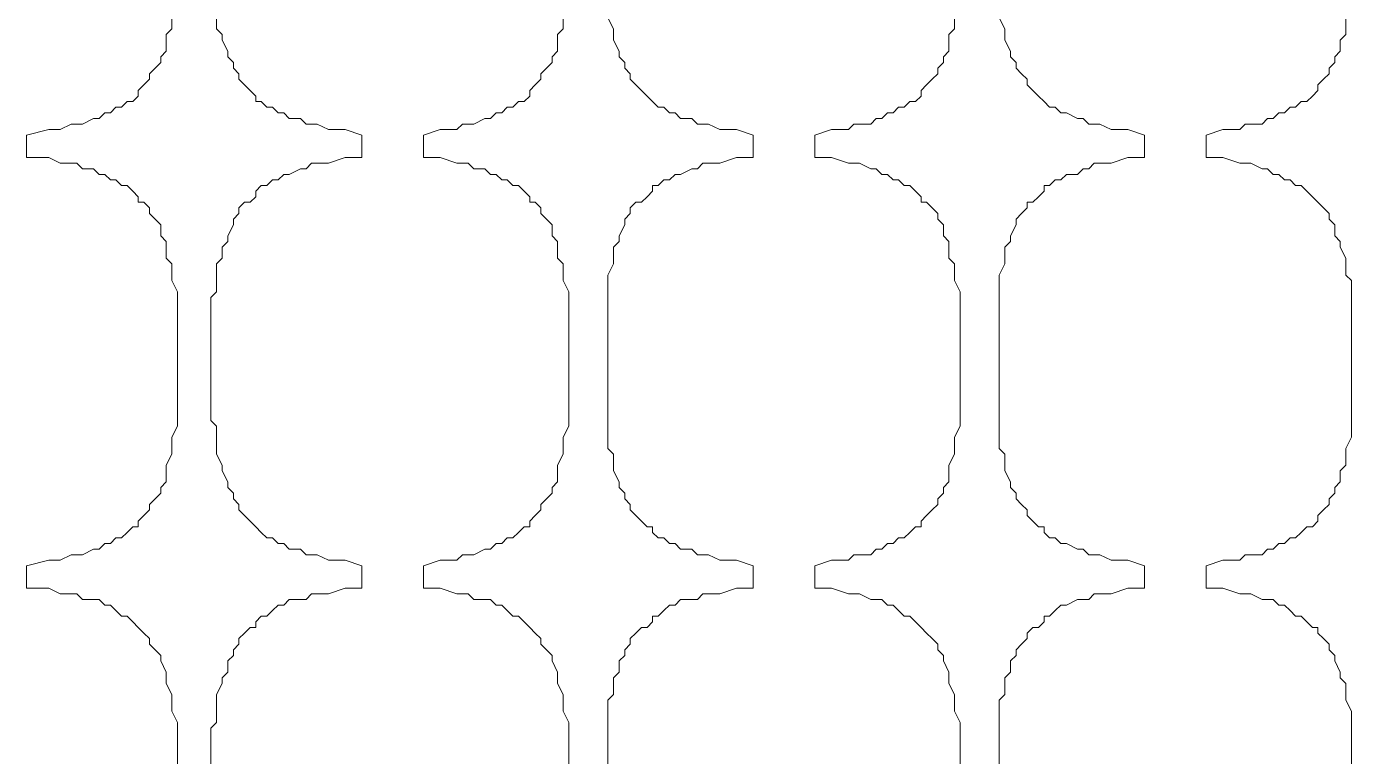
# Model space of a CAD drawing. Extents: x -66030 to 95157, y -13132 to 45879.
# Drawn here: x 20789 to 21715, y 25442 to 25952 of the extents above; entities that cross this region are included whole.
import ezdxf

# ---------------------------------------------------------------- set-up
doc = ezdxf.new("R2010")
doc.units = 0
doc.header["$LTSCALE"] = 100
doc.header["$MEASUREMENT"] = 0
doc.layers.get('0').update_dxf_attribs({"linetype": 'CONTINUOUS'})

msp = doc.modelspace()

# ---------------------------------------------------------------- linework, layer by layer
at = {"lineweight": 0}
for points in [[(20894.38, 25376.03), (20894.38, 25461.96), (20894.38, 25465.87), (20890.47, 25473.68), (20890.47, 25481.49), (20890.47, 25485.4), (20886.57, 25493.21), (20886.57, 25497.12), (20886.57, 25501.02), (20882.66, 25508.84), (20882.66, 25512.74), (20878.76, 25516.65), (20874.85, 25520.55), (20874.85, 25524.46), (20870.95, 25528.37), (20867.04, 25532.27), (20867.04, 25532.27), (20863.13, 25536.18), (20859.23, 25540.08), (20855.32, 25540.08), (20851.42, 25543.99), (20847.51, 25547.9), (20843.6, 25547.9), (20839.7, 25551.8), (20835.79, 25551.8), (20827.98, 25551.8), (20824.07, 25555.71), (20820.17, 25555.71), (20812.36, 25555.71), (20804.54, 25559.61), (20788.92, 25559.61), (20788.92, 25575.24), (20804.54, 25579.14), (20812.36, 25579.14), (20820.17, 25583.05), (20824.07, 25583.05), (20827.98, 25583.05), (20835.79, 25586.96), (20839.7, 25586.96), (20843.6, 25590.86), (20847.51, 25590.86), (20851.42, 25594.77), (20855.32, 25594.77), (20859.23, 25598.67), (20863.13, 25602.58), (20867.04, 25602.58), (20867.04, 25606.49), (20870.95, 25610.39), (20874.85, 25614.3), (20874.85, 25618.2), (20878.76, 25622.11), (20882.66, 25626.02), (20882.66, 25629.92), (20886.57, 25633.83), (20886.57, 25641.64), (20886.57, 25645.55), (20890.47, 25653.36), (20890.47, 25657.26), (20890.47, 25665.08), (20894.38, 25672.89), (20894.38, 25676.79), (20894.38, 25762.72), (20894.38, 25766.63), (20890.47, 25774.44), (20890.47, 25778.35), (20890.47, 25786.16), (20886.57, 25790.07), (20886.57, 25797.88), (20886.57, 25801.78), (20882.66, 25805.69), (20882.66, 25813.5), (20878.76, 25817.41), (20874.85, 25821.31), (20874.85, 25825.22), (20870.95, 25829.13), (20867.04, 25829.13), (20867.04, 25833.03), (20863.13, 25836.94), (20859.23, 25840.84), (20855.32, 25840.84), (20851.42, 25844.75), (20847.51, 25844.75), (20843.6, 25848.66), (20839.7, 25848.66), (20835.79, 25852.56), (20827.98, 25852.56), (20824.07, 25856.47), (20820.17, 25856.47), (20812.36, 25856.47), (20804.54, 25860.37), (20788.92, 25860.37), (20788.92, 25876), (20804.54, 25879.9), (20812.36, 25879.9), (20820.17, 25883.81), (20824.07, 25883.81), (20827.98, 25883.81), (20835.79, 25887.72), (20839.7, 25887.72), (20843.6, 25891.62), (20847.51, 25891.62), (20851.42, 25895.53), (20855.32, 25895.53), (20859.23, 25899.43), (20863.13, 25899.43), (20867.04, 25903.34), (20867.04, 25907.24), (20870.95, 25911.15), (20874.85, 25915.06), (20874.85, 25918.96), (20878.76, 25922.87), (20882.66, 25926.77), (20882.66, 25930.68), (20886.57, 25934.59), (20886.57, 25942.4), (20886.57, 25946.3), (20890.47, 25950.21), (20890.47, 25958.02)], [(20894.38, 25376.03), (20894.38, 25461.96), (20894.38, 25465.87), (20890.47, 25473.68), (20890.47, 25481.49), (20890.47, 25485.4), (20886.57, 25493.21), (20886.57, 25497.12), (20886.57, 25501.02), (20882.66, 25508.84), (20882.66, 25512.74), (20878.76, 25516.65), (20874.85, 25520.55), (20874.85, 25524.46), (20870.95, 25528.37), (20867.04, 25532.27), (20867.04, 25532.27), (20863.13, 25536.18), (20859.23, 25540.08), (20855.32, 25540.08), (20851.42, 25543.99), (20847.51, 25547.9), (20843.6, 25547.9), (20839.7, 25551.8), (20835.79, 25551.8), (20827.98, 25551.8), (20824.07, 25555.71), (20820.17, 25555.71), (20812.36, 25555.71), (20804.54, 25559.61), (20788.92, 25559.61), (20788.92, 25575.24), (20804.54, 25579.14), (20812.36, 25579.14), (20820.17, 25583.05), (20824.07, 25583.05), (20827.98, 25583.05), (20835.79, 25586.96), (20839.7, 25586.96), (20843.6, 25590.86), (20847.51, 25590.86), (20851.42, 25594.77), (20855.32, 25594.77), (20859.23, 25598.67), (20863.13, 25602.58), (20867.04, 25602.58), (20867.04, 25606.49), (20870.95, 25610.39), (20874.85, 25614.3), (20874.85, 25618.2), (20878.76, 25622.11), (20882.66, 25626.02), (20882.66, 25629.92), (20886.57, 25633.83), (20886.57, 25641.64), (20886.57, 25645.55), (20890.47, 25653.36), (20890.47, 25657.26), (20890.47, 25665.08), (20894.38, 25672.89), (20894.38, 25676.79), (20894.38, 25762.72), (20894.38, 25766.63), (20890.47, 25774.44), (20890.47, 25778.35), (20890.47, 25786.16), (20886.57, 25790.07), (20886.57, 25797.88), (20886.57, 25801.78), (20882.66, 25805.69), (20882.66, 25813.5), (20878.76, 25817.41), (20874.85, 25821.31), (20874.85, 25825.22), (20870.95, 25829.13), (20867.04, 25829.13), (20867.04, 25833.03), (20863.13, 25836.94), (20859.23, 25840.84), (20855.32, 25840.84), (20851.42, 25844.75), (20847.51, 25844.75), (20843.6, 25848.66), (20839.7, 25848.66), (20835.79, 25852.56), (20827.98, 25852.56), (20824.07, 25856.47), (20820.17, 25856.47), (20812.36, 25856.47), (20804.54, 25860.37), (20788.92, 25860.37), (20788.92, 25876), (20804.54, 25879.9), (20812.36, 25879.9), (20820.17, 25883.81), (20824.07, 25883.81), (20827.98, 25883.81), (20835.79, 25887.72), (20839.7, 25887.72), (20843.6, 25891.62), (20847.51, 25891.62), (20851.42, 25895.53), (20855.32, 25895.53), (20859.23, 25899.43), (20863.13, 25899.43), (20867.04, 25903.34), (20867.04, 25907.24), (20870.95, 25911.15), (20874.85, 25915.06), (20874.85, 25918.96), (20878.76, 25922.87), (20882.66, 25926.77), (20882.66, 25930.68), (20886.57, 25934.59), (20886.57, 25942.4), (20886.57, 25946.3), (20890.47, 25950.21), (20890.47, 25958.02)], [(20921.72, 25958.02), (20921.72, 25950.21), (20925.63, 25946.3), (20925.63, 25942.4), (20929.53, 25934.59), (20929.53, 25930.68), (20933.44, 25926.77), (20933.44, 25922.87), (20937.35, 25918.96), (20937.35, 25915.06), (20941.25, 25911.15), (20945.16, 25907.24), (20949.06, 25903.34), (20949.06, 25899.43), (20952.97, 25899.43), (20956.88, 25895.53), (20960.78, 25895.53), (20964.69, 25891.62), (20968.59, 25891.62), (20972.5, 25887.72), (20980.31, 25887.72), (20984.22, 25883.81), (20988.12, 25883.81), (20992.03, 25883.81), (20999.84, 25879.9), (21011.56, 25879.9), (21023.28, 25876), (21023.28, 25860.37), (21011.56, 25860.37), (20999.84, 25856.47), (20992.03, 25856.47), (20988.12, 25856.47), (20984.22, 25852.56), (20980.31, 25852.56), (20972.5, 25848.66), (20968.59, 25848.66), (20964.69, 25844.75), (20960.78, 25844.75), (20956.88, 25840.84), (20952.97, 25840.84), (20949.06, 25836.94), (20949.06, 25833.03), (20945.16, 25829.13), (20941.25, 25829.13), (20937.35, 25825.22), (20937.35, 25821.31), (20933.44, 25817.41), (20933.44, 25813.5), (20929.53, 25805.69), (20929.53, 25801.78), (20925.63, 25797.88), (20925.63, 25790.07), (20921.72, 25786.16), (20921.72, 25778.35), (20921.72, 25774.44), (20921.72, 25766.63), (20917.82, 25762.72), (20917.82, 25676.79), (20921.72, 25672.89), (20921.72, 25665.08), (20921.72, 25657.26), (20921.72, 25653.36), (20925.63, 25645.55), (20925.63, 25641.64), (20929.53, 25633.83), (20929.53, 25629.92), (20933.44, 25626.02), (20933.44, 25622.11), (20937.35, 25618.2), (20937.35, 25614.3), (20941.25, 25610.39), (20945.16, 25606.49), (20949.06, 25602.58), (20949.06, 25602.58), (20952.97, 25598.67), (20956.88, 25594.77), (20960.78, 25594.77), (20964.69, 25590.86), (20968.59, 25590.86), (20972.5, 25586.96), (20980.31, 25586.96), (20984.22, 25583.05), (20988.12, 25583.05), (20992.03, 25583.05), (20999.84, 25579.14), (21011.56, 25579.14), (21023.28, 25575.24), (21023.28, 25559.61), (21011.56, 25559.61), (20999.84, 25555.71), (20992.03, 25555.71), (20988.12, 25555.71), (20984.22, 25551.8), (20980.31, 25551.8), (20972.5, 25551.8), (20968.59, 25547.9), (20964.69, 25547.9), (20960.78, 25543.99), (20956.88, 25540.08), (20952.97, 25540.08), (20949.06, 25536.18), (20949.06, 25532.27), (20945.16, 25532.27), (20941.25, 25528.37), (20937.35, 25524.46), (20937.35, 25520.55), (20933.44, 25516.65), (20933.44, 25512.74), (20929.53, 25508.84), (20929.53, 25501.02), (20925.63, 25497.12), (20925.63, 25493.21), (20921.72, 25485.4), (20921.72, 25481.49), (20921.72, 25473.68), (20921.72, 25465.87), (20917.82, 25461.96), (20917.82, 25376.03)], [(20921.72, 25958.02), (20921.72, 25950.21), (20925.63, 25946.3), (20925.63, 25942.4), (20929.53, 25934.59), (20929.53, 25930.68), (20933.44, 25926.77), (20933.44, 25922.87), (20937.35, 25918.96), (20937.35, 25915.06), (20941.25, 25911.15), (20945.16, 25907.24), (20949.06, 25903.34), (20949.06, 25899.43), (20952.97, 25899.43), (20956.88, 25895.53), (20960.78, 25895.53), (20964.69, 25891.62), (20968.59, 25891.62), (20972.5, 25887.72), (20980.31, 25887.72), (20984.22, 25883.81), (20988.12, 25883.81), (20992.03, 25883.81), (20999.84, 25879.9), (21011.56, 25879.9), (21023.28, 25876), (21023.28, 25860.37), (21011.56, 25860.37), (20999.84, 25856.47), (20992.03, 25856.47), (20988.12, 25856.47), (20984.22, 25852.56), (20980.31, 25852.56), (20972.5, 25848.66), (20968.59, 25848.66), (20964.69, 25844.75), (20960.78, 25844.75), (20956.88, 25840.84), (20952.97, 25840.84), (20949.06, 25836.94), (20949.06, 25833.03), (20945.16, 25829.13), (20941.25, 25829.13), (20937.35, 25825.22), (20937.35, 25821.31), (20933.44, 25817.41), (20933.44, 25813.5), (20929.53, 25805.69), (20929.53, 25801.78), (20925.63, 25797.88), (20925.63, 25790.07), (20921.72, 25786.16), (20921.72, 25778.35), (20921.72, 25774.44), (20921.72, 25766.63), (20917.82, 25762.72), (20917.82, 25676.79), (20921.72, 25672.89), (20921.72, 25665.08), (20921.72, 25657.26), (20921.72, 25653.36), (20925.63, 25645.55), (20925.63, 25641.64), (20929.53, 25633.83), (20929.53, 25629.92), (20933.44, 25626.02), (20933.44, 25622.11), (20937.35, 25618.2), (20937.35, 25614.3), (20941.25, 25610.39), (20945.16, 25606.49), (20949.06, 25602.58), (20949.06, 25602.58), (20952.97, 25598.67), (20956.88, 25594.77), (20960.78, 25594.77), (20964.69, 25590.86), (20968.59, 25590.86), (20972.5, 25586.96), (20980.31, 25586.96), (20984.22, 25583.05), (20988.12, 25583.05), (20992.03, 25583.05), (20999.84, 25579.14), (21011.56, 25579.14), (21023.28, 25575.24), (21023.28, 25559.61), (21011.56, 25559.61), (20999.84, 25555.71), (20992.03, 25555.71), (20988.12, 25555.71), (20984.22, 25551.8), (20980.31, 25551.8), (20972.5, 25551.8), (20968.59, 25547.9), (20964.69, 25547.9), (20960.78, 25543.99), (20956.88, 25540.08), (20952.97, 25540.08), (20949.06, 25536.18), (20949.06, 25532.27), (20945.16, 25532.27), (20941.25, 25528.37), (20937.35, 25524.46), (20937.35, 25520.55), (20933.44, 25516.65), (20933.44, 25512.74), (20929.53, 25508.84), (20929.53, 25501.02), (20925.63, 25497.12), (20925.63, 25493.21), (20921.72, 25485.4), (20921.72, 25481.49), (20921.72, 25473.68), (20921.72, 25465.87), (20917.82, 25461.96), (20917.82, 25376.03)], [(21167.8, 25376.03), (21167.8, 25461.96), (21167.8, 25465.87), (21163.89, 25473.68), (21163.89, 25481.49), (21163.89, 25485.4), (21159.99, 25493.21), (21159.99, 25497.12), (21159.99, 25501.02), (21156.08, 25508.84), (21156.08, 25512.74), (21152.17, 25516.65), (21148.27, 25520.55), (21148.27, 25524.46), (21144.36, 25528.37), (21140.46, 25532.27), (21140.46, 25532.27), (21136.55, 25536.18), (21132.64, 25540.08), (21128.74, 25540.08), (21124.83, 25543.99), (21120.93, 25547.9), (21117.02, 25547.9), (21113.12, 25551.8), (21109.21, 25551.8), (21101.4, 25551.8), (21097.49, 25555.71), (21093.59, 25555.71), (21089.68, 25555.71), (21077.96, 25559.61), (21066.24, 25559.61), (21066.24, 25575.24), (21077.96, 25579.14), (21089.68, 25579.14), (21093.59, 25583.05), (21097.49, 25583.05), (21101.4, 25583.05), (21109.21, 25586.96), (21113.12, 25586.96), (21117.02, 25590.86), (21120.93, 25590.86), (21124.83, 25594.77), (21128.74, 25594.77), (21132.64, 25598.67), (21136.55, 25602.58), (21140.46, 25602.58), (21140.46, 25606.49), (21144.36, 25610.39), (21148.27, 25614.3), (21148.27, 25618.2), (21152.17, 25622.11), (21156.08, 25626.02), (21156.08, 25629.92), (21159.99, 25633.83), (21159.99, 25641.64), (21159.99, 25645.55), (21163.89, 25653.36), (21163.89, 25657.26), (21163.89, 25665.08), (21167.8, 25672.89), (21167.8, 25676.79), (21167.8, 25762.72), (21167.8, 25766.63), (21163.89, 25774.44), (21163.89, 25778.35), (21163.89, 25786.16), (21159.99, 25790.07), (21159.99, 25797.88), (21159.99, 25801.78), (21156.08, 25805.69), (21156.08, 25813.5), (21152.17, 25817.41), (21148.27, 25821.31), (21148.27, 25825.22), (21144.36, 25829.13), (21140.46, 25829.13), (21140.46, 25833.03), (21136.55, 25836.94), (21132.64, 25840.84), (21128.74, 25840.84), (21124.83, 25844.75), (21120.93, 25844.75), (21117.02, 25848.66), (21113.12, 25848.66), (21109.21, 25852.56), (21101.4, 25852.56), (21097.49, 25856.47), (21093.59, 25856.47), (21089.68, 25856.47), (21077.96, 25860.37), (21066.24, 25860.37), (21066.24, 25876), (21077.96, 25879.9), (21089.68, 25879.9), (21093.59, 25883.81), (21097.49, 25883.81), (21101.4, 25883.81), (21109.21, 25887.72), (21113.12, 25887.72), (21117.02, 25891.62), (21120.93, 25891.62), (21124.83, 25895.53), (21128.74, 25895.53), (21132.64, 25899.43), (21136.55, 25899.43), (21140.46, 25903.34), (21140.46, 25907.24), (21144.36, 25911.15), (21148.27, 25915.06), (21148.27, 25918.96), (21152.17, 25922.87), (21156.08, 25926.77), (21156.08, 25930.68), (21159.99, 25934.59), (21159.99, 25942.4), (21159.99, 25946.3), (21163.89, 25950.21), (21163.89, 25958.02)], [(21167.8, 25376.03), (21167.8, 25461.96), (21167.8, 25465.87), (21163.89, 25473.68), (21163.89, 25481.49), (21163.89, 25485.4), (21159.99, 25493.21), (21159.99, 25497.12), (21159.99, 25501.02), (21156.08, 25508.84), (21156.08, 25512.74), (21152.17, 25516.65), (21148.27, 25520.55), (21148.27, 25524.46), (21144.36, 25528.37), (21140.46, 25532.27), (21140.46, 25532.27), (21136.55, 25536.18), (21132.64, 25540.08), (21128.74, 25540.08), (21124.83, 25543.99), (21120.93, 25547.9), (21117.02, 25547.9), (21113.12, 25551.8), (21109.21, 25551.8), (21101.4, 25551.8), (21097.49, 25555.71), (21093.59, 25555.71), (21089.68, 25555.71), (21077.96, 25559.61), (21066.24, 25559.61), (21066.24, 25575.24), (21077.96, 25579.14), (21089.68, 25579.14), (21093.59, 25583.05), (21097.49, 25583.05), (21101.4, 25583.05), (21109.21, 25586.96), (21113.12, 25586.96), (21117.02, 25590.86), (21120.93, 25590.86), (21124.83, 25594.77), (21128.74, 25594.77), (21132.64, 25598.67), (21136.55, 25602.58), (21140.46, 25602.58), (21140.46, 25606.49), (21144.36, 25610.39), (21148.27, 25614.3), (21148.27, 25618.2), (21152.17, 25622.11), (21156.08, 25626.02), (21156.08, 25629.92), (21159.99, 25633.83), (21159.99, 25641.64), (21159.99, 25645.55), (21163.89, 25653.36), (21163.89, 25657.26), (21163.89, 25665.08), (21167.8, 25672.89), (21167.8, 25676.79), (21167.8, 25762.72), (21167.8, 25766.63), (21163.89, 25774.44), (21163.89, 25778.35), (21163.89, 25786.16), (21159.99, 25790.07), (21159.99, 25797.88), (21159.99, 25801.78), (21156.08, 25805.69), (21156.08, 25813.5), (21152.17, 25817.41), (21148.27, 25821.31), (21148.27, 25825.22), (21144.36, 25829.13), (21140.46, 25829.13), (21140.46, 25833.03), (21136.55, 25836.94), (21132.64, 25840.84), (21128.74, 25840.84), (21124.83, 25844.75), (21120.93, 25844.75), (21117.02, 25848.66), (21113.12, 25848.66), (21109.21, 25852.56), (21101.4, 25852.56), (21097.49, 25856.47), (21093.59, 25856.47), (21089.68, 25856.47), (21077.96, 25860.37), (21066.24, 25860.37), (21066.24, 25876), (21077.96, 25879.9), (21089.68, 25879.9), (21093.59, 25883.81), (21097.49, 25883.81), (21101.4, 25883.81), (21109.21, 25887.72), (21113.12, 25887.72), (21117.02, 25891.62), (21120.93, 25891.62), (21124.83, 25895.53), (21128.74, 25895.53), (21132.64, 25899.43), (21136.55, 25899.43), (21140.46, 25903.34), (21140.46, 25907.24), (21144.36, 25911.15), (21148.27, 25915.06), (21148.27, 25918.96), (21152.17, 25922.87), (21156.08, 25926.77), (21156.08, 25930.68), (21159.99, 25934.59), (21159.99, 25942.4), (21159.99, 25946.3), (21163.89, 25950.21), (21163.89, 25958.02)], [(21195.14, 25958.02), (21199.05, 25950.21), (21199.05, 25946.3), (21199.05, 25942.4), (21202.95, 25934.59), (21202.95, 25930.68), (21206.86, 25926.77), (21206.86, 25922.87), (21210.76, 25918.96), (21210.76, 25915.06), (21214.67, 25911.15), (21218.58, 25907.24), (21222.48, 25903.34), (21226.39, 25899.43), (21226.39, 25899.43), (21230.29, 25895.53), (21234.2, 25895.53), (21238.11, 25891.62), (21242.01, 25891.62), (21245.92, 25887.72), (21253.73, 25887.72), (21257.64, 25883.81), (21261.54, 25883.81), (21265.45, 25883.81), (21273.26, 25879.9), (21284.98, 25879.9), (21296.7, 25876), (21296.7, 25860.37), (21284.98, 25860.37), (21273.26, 25856.47), (21265.45, 25856.47), (21261.54, 25856.47), (21257.64, 25852.56), (21253.73, 25852.56), (21245.92, 25848.66), (21242.01, 25848.66), (21238.11, 25844.75), (21234.2, 25844.75), (21230.29, 25840.84), (21226.39, 25840.84), (21226.39, 25836.94), (21222.48, 25833.03), (21218.58, 25829.13), (21214.67, 25829.13), (21210.76, 25825.22), (21210.76, 25821.31), (21206.86, 25817.41), (21206.86, 25813.5), (21202.95, 25805.69), (21202.95, 25801.78), (21199.05, 25797.88), (21199.05, 25790.07), (21199.05, 25786.16), (21195.14, 25778.35), (21195.14, 25774.44), (21195.14, 25766.63), (21195.14, 25762.72), (21195.14, 25676.79), (21195.14, 25672.89), (21195.14, 25665.08), (21195.14, 25657.26), (21199.05, 25653.36), (21199.05, 25645.55), (21199.05, 25641.64), (21202.95, 25633.83), (21202.95, 25629.92), (21206.86, 25626.02), (21206.86, 25622.11), (21210.76, 25618.2), (21210.76, 25614.3), (21214.67, 25610.39), (21218.58, 25606.49), (21222.48, 25602.58), (21226.39, 25602.58), (21226.39, 25598.67), (21230.29, 25594.77), (21234.2, 25594.77), (21238.11, 25590.86), (21242.01, 25590.86), (21245.92, 25586.96), (21253.73, 25586.96), (21257.64, 25583.05), (21261.54, 25583.05), (21265.45, 25583.05), (21273.26, 25579.14), (21284.98, 25579.14), (21296.7, 25575.24), (21296.7, 25559.61), (21284.98, 25559.61), (21273.26, 25555.71), (21265.45, 25555.71), (21261.54, 25555.71), (21257.64, 25551.8), (21253.73, 25551.8), (21245.92, 25551.8), (21242.01, 25547.9), (21238.11, 25547.9), (21234.2, 25543.99), (21230.29, 25540.08), (21226.39, 25540.08), (21226.39, 25536.18), (21222.48, 25532.27), (21218.58, 25532.27), (21214.67, 25528.37), (21210.76, 25524.46), (21210.76, 25520.55), (21206.86, 25516.65), (21206.86, 25512.74), (21202.95, 25508.84), (21202.95, 25501.02), (21199.05, 25497.12), (21199.05, 25493.21), (21199.05, 25485.4), (21195.14, 25481.49), (21195.14, 25473.68), (21195.14, 25465.87), (21195.14, 25461.96), (21195.14, 25376.03)], [(21195.14, 25958.02), (21199.05, 25950.21), (21199.05, 25946.3), (21199.05, 25942.4), (21202.95, 25934.59), (21202.95, 25930.68), (21206.86, 25926.77), (21206.86, 25922.87), (21210.76, 25918.96), (21210.76, 25915.06), (21214.67, 25911.15), (21218.58, 25907.24), (21222.48, 25903.34), (21226.39, 25899.43), (21226.39, 25899.43), (21230.29, 25895.53), (21234.2, 25895.53), (21238.11, 25891.62), (21242.01, 25891.62), (21245.92, 25887.72), (21253.73, 25887.72), (21257.64, 25883.81), (21261.54, 25883.81), (21265.45, 25883.81), (21273.26, 25879.9), (21284.98, 25879.9), (21296.7, 25876), (21296.7, 25860.37), (21284.98, 25860.37), (21273.26, 25856.47), (21265.45, 25856.47), (21261.54, 25856.47), (21257.64, 25852.56), (21253.73, 25852.56), (21245.92, 25848.66), (21242.01, 25848.66), (21238.11, 25844.75), (21234.2, 25844.75), (21230.29, 25840.84), (21226.39, 25840.84), (21226.39, 25836.94), (21222.48, 25833.03), (21218.58, 25829.13), (21214.67, 25829.13), (21210.76, 25825.22), (21210.76, 25821.31), (21206.86, 25817.41), (21206.86, 25813.5), (21202.95, 25805.69), (21202.95, 25801.78), (21199.05, 25797.88), (21199.05, 25790.07), (21199.05, 25786.16), (21195.14, 25778.35), (21195.14, 25774.44), (21195.14, 25766.63), (21195.14, 25762.72), (21195.14, 25676.79), (21195.14, 25672.89), (21195.14, 25665.08), (21195.14, 25657.26), (21199.05, 25653.36), (21199.05, 25645.55), (21199.05, 25641.64), (21202.95, 25633.83), (21202.95, 25629.92), (21206.86, 25626.02), (21206.86, 25622.11), (21210.76, 25618.2), (21210.76, 25614.3), (21214.67, 25610.39), (21218.58, 25606.49), (21222.48, 25602.58), (21226.39, 25602.58), (21226.39, 25598.67), (21230.29, 25594.77), (21234.2, 25594.77), (21238.11, 25590.86), (21242.01, 25590.86), (21245.92, 25586.96), (21253.73, 25586.96), (21257.64, 25583.05), (21261.54, 25583.05), (21265.45, 25583.05), (21273.26, 25579.14), (21284.98, 25579.14), (21296.7, 25575.24), (21296.7, 25559.61), (21284.98, 25559.61), (21273.26, 25555.71), (21265.45, 25555.71), (21261.54, 25555.71), (21257.64, 25551.8), (21253.73, 25551.8), (21245.92, 25551.8), (21242.01, 25547.9), (21238.11, 25547.9), (21234.2, 25543.99), (21230.29, 25540.08), (21226.39, 25540.08), (21226.39, 25536.18), (21222.48, 25532.27), (21218.58, 25532.27), (21214.67, 25528.37), (21210.76, 25524.46), (21210.76, 25520.55), (21206.86, 25516.65), (21206.86, 25512.74), (21202.95, 25508.84), (21202.95, 25501.02), (21199.05, 25497.12), (21199.05, 25493.21), (21199.05, 25485.4), (21195.14, 25481.49), (21195.14, 25473.68), (21195.14, 25465.87), (21195.14, 25461.96), (21195.14, 25376.03)], [(21441.22, 25376.03), (21441.22, 25461.96), (21441.22, 25465.87), (21437.31, 25473.68), (21437.31, 25481.49), (21437.31, 25485.4), (21433.4, 25493.21), (21433.4, 25497.12), (21433.4, 25501.02), (21429.5, 25508.84), (21429.5, 25512.74), (21425.59, 25516.65), (21425.59, 25520.55), (21421.69, 25524.46), (21417.78, 25528.37), (21413.87, 25532.27), (21413.87, 25532.27), (21409.97, 25536.18), (21406.06, 25540.08), (21402.16, 25540.08), (21398.25, 25543.99), (21394.34, 25547.9), (21390.44, 25547.9), (21386.53, 25551.8), (21382.63, 25551.8), (21378.72, 25551.8), (21370.91, 25555.71), (21367, 25555.71), (21363.1, 25555.71), (21351.38, 25559.61), (21339.66, 25559.61), (21339.66, 25575.24), (21351.38, 25579.14), (21363.1, 25579.14), (21367, 25583.05), (21370.91, 25583.05), (21378.72, 25583.05), (21382.63, 25586.96), (21386.53, 25586.96), (21390.44, 25590.86), (21394.34, 25590.86), (21398.25, 25594.77), (21402.16, 25594.77), (21406.06, 25598.67), (21409.97, 25602.58), (21413.87, 25602.58), (21413.87, 25606.49), (21417.78, 25610.39), (21421.69, 25614.3), (21425.59, 25618.2), (21425.59, 25622.11), (21429.5, 25626.02), (21429.5, 25629.92), (21433.4, 25633.83), (21433.4, 25641.64), (21433.4, 25645.55), (21437.31, 25653.36), (21437.31, 25657.26), (21437.31, 25665.08), (21441.22, 25672.89), (21441.22, 25676.79), (21441.22, 25762.72), (21441.22, 25766.63), (21437.31, 25774.44), (21437.31, 25778.35), (21437.31, 25786.16), (21433.4, 25790.07), (21433.4, 25797.88), (21433.4, 25801.78), (21429.5, 25805.69), (21429.5, 25813.5), (21425.59, 25817.41), (21425.59, 25821.31), (21421.69, 25825.22), (21417.78, 25829.13), (21413.87, 25829.13), (21413.87, 25833.03), (21409.97, 25836.94), (21406.06, 25840.84), (21402.16, 25840.84), (21398.25, 25844.75), (21394.34, 25844.75), (21390.44, 25848.66), (21386.53, 25848.66), (21382.63, 25852.56), (21378.72, 25852.56), (21370.91, 25856.47), (21367, 25856.47), (21363.1, 25856.47), (21351.38, 25860.37), (21339.66, 25860.37), (21339.66, 25876), (21351.38, 25879.9), (21363.1, 25879.9), (21367, 25883.81), (21370.91, 25883.81), (21378.72, 25883.81), (21382.63, 25887.72), (21386.53, 25887.72), (21390.44, 25891.62), (21394.34, 25891.62), (21398.25, 25895.53), (21402.16, 25895.53), (21406.06, 25899.43), (21409.97, 25899.43), (21413.87, 25903.34), (21413.87, 25907.24), (21417.78, 25911.15), (21421.69, 25915.06), (21425.59, 25918.96), (21425.59, 25922.87), (21429.5, 25926.77), (21429.5, 25930.68), (21433.4, 25934.59), (21433.4, 25942.4), (21433.4, 25946.3), (21437.31, 25950.21), (21437.31, 25958.02)], [(21441.22, 25376.03), (21441.22, 25461.96), (21441.22, 25465.87), (21437.31, 25473.68), (21437.31, 25481.49), (21437.31, 25485.4), (21433.4, 25493.21), (21433.4, 25497.12), (21433.4, 25501.02), (21429.5, 25508.84), (21429.5, 25512.74), (21425.59, 25516.65), (21425.59, 25520.55), (21421.69, 25524.46), (21417.78, 25528.37), (21413.87, 25532.27), (21413.87, 25532.27), (21409.97, 25536.18), (21406.06, 25540.08), (21402.16, 25540.08), (21398.25, 25543.99), (21394.34, 25547.9), (21390.44, 25547.9), (21386.53, 25551.8), (21382.63, 25551.8), (21378.72, 25551.8), (21370.91, 25555.71), (21367, 25555.71), (21363.1, 25555.71), (21351.38, 25559.61), (21339.66, 25559.61), (21339.66, 25575.24), (21351.38, 25579.14), (21363.1, 25579.14), (21367, 25583.05), (21370.91, 25583.05), (21378.72, 25583.05), (21382.63, 25586.96), (21386.53, 25586.96), (21390.44, 25590.86), (21394.34, 25590.86), (21398.25, 25594.77), (21402.16, 25594.77), (21406.06, 25598.67), (21409.97, 25602.58), (21413.87, 25602.58), (21413.87, 25606.49), (21417.78, 25610.39), (21421.69, 25614.3), (21425.59, 25618.2), (21425.59, 25622.11), (21429.5, 25626.02), (21429.5, 25629.92), (21433.4, 25633.83), (21433.4, 25641.64), (21433.4, 25645.55), (21437.31, 25653.36), (21437.31, 25657.26), (21437.31, 25665.08), (21441.22, 25672.89), (21441.22, 25676.79), (21441.22, 25762.72), (21441.22, 25766.63), (21437.31, 25774.44), (21437.31, 25778.35), (21437.31, 25786.16), (21433.4, 25790.07), (21433.4, 25797.88), (21433.4, 25801.78), (21429.5, 25805.69), (21429.5, 25813.5), (21425.59, 25817.41), (21425.59, 25821.31), (21421.69, 25825.22), (21417.78, 25829.13), (21413.87, 25829.13), (21413.87, 25833.03), (21409.97, 25836.94), (21406.06, 25840.84), (21402.16, 25840.84), (21398.25, 25844.75), (21394.34, 25844.75), (21390.44, 25848.66), (21386.53, 25848.66), (21382.63, 25852.56), (21378.72, 25852.56), (21370.91, 25856.47), (21367, 25856.47), (21363.1, 25856.47), (21351.38, 25860.37), (21339.66, 25860.37), (21339.66, 25876), (21351.38, 25879.9), (21363.1, 25879.9), (21367, 25883.81), (21370.91, 25883.81), (21378.72, 25883.81), (21382.63, 25887.72), (21386.53, 25887.72), (21390.44, 25891.62), (21394.34, 25891.62), (21398.25, 25895.53), (21402.16, 25895.53), (21406.06, 25899.43), (21409.97, 25899.43), (21413.87, 25903.34), (21413.87, 25907.24), (21417.78, 25911.15), (21421.69, 25915.06), (21425.59, 25918.96), (21425.59, 25922.87), (21429.5, 25926.77), (21429.5, 25930.68), (21433.4, 25934.59), (21433.4, 25942.4), (21433.4, 25946.3), (21437.31, 25950.21), (21437.31, 25958.02)], [(21468.56, 25958.02), (21472.46, 25950.21), (21472.46, 25946.3), (21472.46, 25942.4), (21476.37, 25934.59), (21476.37, 25930.68), (21480.28, 25926.77), (21480.28, 25922.87), (21484.18, 25918.96), (21488.09, 25915.06), (21488.09, 25911.15), (21491.99, 25907.24), (21495.9, 25903.34), (21499.81, 25899.43), (21499.81, 25899.43), (21503.71, 25895.53), (21507.62, 25895.53), (21511.52, 25891.62), (21515.43, 25891.62), (21523.24, 25887.72), (21527.15, 25887.72), (21531.05, 25883.81), (21534.96, 25883.81), (21538.87, 25883.81), (21546.68, 25879.9), (21558.4, 25879.9), (21570.11, 25876), (21570.11, 25860.37), (21558.4, 25860.37), (21546.68, 25856.47), (21538.87, 25856.47), (21534.96, 25856.47), (21531.05, 25852.56), (21527.15, 25852.56), (21523.24, 25848.66), (21515.43, 25848.66), (21511.52, 25844.75), (21507.62, 25844.75), (21503.71, 25840.84), (21499.81, 25840.84), (21499.81, 25836.94), (21495.9, 25833.03), (21491.99, 25829.13), (21488.09, 25829.13), (21488.09, 25825.22), (21484.18, 25821.31), (21480.28, 25817.41), (21480.28, 25813.5), (21476.37, 25805.69), (21476.37, 25801.78), (21472.46, 25797.88), (21472.46, 25790.07), (21472.46, 25786.16), (21468.56, 25778.35), (21468.56, 25774.44), (21468.56, 25766.63), (21468.56, 25762.72), (21468.56, 25676.79), (21468.56, 25672.89), (21468.56, 25665.08), (21468.56, 25657.26), (21472.46, 25653.36), (21472.46, 25645.55), (21472.46, 25641.64), (21476.37, 25633.83), (21476.37, 25629.92), (21480.28, 25626.02), (21480.28, 25622.11), (21484.18, 25618.2), (21488.09, 25614.3), (21488.09, 25610.39), (21491.99, 25606.49), (21495.9, 25602.58), (21499.81, 25602.58), (21499.81, 25598.67), (21503.71, 25594.77), (21507.62, 25594.77), (21511.52, 25590.86), (21515.43, 25590.86), (21523.24, 25586.96), (21527.15, 25586.96), (21531.05, 25583.05), (21534.96, 25583.05), (21538.87, 25583.05), (21546.68, 25579.14), (21558.4, 25579.14), (21570.11, 25575.24), (21570.11, 25559.61), (21558.4, 25559.61), (21546.68, 25555.71), (21538.87, 25555.71), (21534.96, 25555.71), (21531.05, 25551.8), (21527.15, 25551.8), (21523.24, 25551.8), (21515.43, 25547.9), (21511.52, 25547.9), (21507.62, 25543.99), (21503.71, 25540.08), (21499.81, 25540.08), (21499.81, 25536.18), (21495.9, 25532.27), (21491.99, 25532.27), (21488.09, 25528.37), (21488.09, 25524.46), (21484.18, 25520.55), (21480.28, 25516.65), (21480.28, 25512.74), (21476.37, 25508.84), (21476.37, 25501.02), (21472.46, 25497.12), (21472.46, 25493.21), (21472.46, 25485.4), (21468.56, 25481.49), (21468.56, 25473.68), (21468.56, 25465.87), (21468.56, 25461.96), (21468.56, 25376.03)], [(21468.56, 25958.02), (21472.46, 25950.21), (21472.46, 25946.3), (21472.46, 25942.4), (21476.37, 25934.59), (21476.37, 25930.68), (21480.28, 25926.77), (21480.28, 25922.87), (21484.18, 25918.96), (21488.09, 25915.06), (21488.09, 25911.15), (21491.99, 25907.24), (21495.9, 25903.34), (21499.81, 25899.43), (21499.81, 25899.43), (21503.71, 25895.53), (21507.62, 25895.53), (21511.52, 25891.62), (21515.43, 25891.62), (21523.24, 25887.72), (21527.15, 25887.72), (21531.05, 25883.81), (21534.96, 25883.81), (21538.87, 25883.81), (21546.68, 25879.9), (21558.4, 25879.9), (21570.11, 25876), (21570.11, 25860.37), (21558.4, 25860.37), (21546.68, 25856.47), (21538.87, 25856.47), (21534.96, 25856.47), (21531.05, 25852.56), (21527.15, 25852.56), (21523.24, 25848.66), (21515.43, 25848.66), (21511.52, 25844.75), (21507.62, 25844.75), (21503.71, 25840.84), (21499.81, 25840.84), (21499.81, 25836.94), (21495.9, 25833.03), (21491.99, 25829.13), (21488.09, 25829.13), (21488.09, 25825.22), (21484.18, 25821.31), (21480.28, 25817.41), (21480.28, 25813.5), (21476.37, 25805.69), (21476.37, 25801.78), (21472.46, 25797.88), (21472.46, 25790.07), (21472.46, 25786.16), (21468.56, 25778.35), (21468.56, 25774.44), (21468.56, 25766.63), (21468.56, 25762.72), (21468.56, 25676.79), (21468.56, 25672.89), (21468.56, 25665.08), (21468.56, 25657.26), (21472.46, 25653.36), (21472.46, 25645.55), (21472.46, 25641.64), (21476.37, 25633.83), (21476.37, 25629.92), (21480.28, 25626.02), (21480.28, 25622.11), (21484.18, 25618.2), (21488.09, 25614.3), (21488.09, 25610.39), (21491.99, 25606.49), (21495.9, 25602.58), (21499.81, 25602.58), (21499.81, 25598.67), (21503.71, 25594.77), (21507.62, 25594.77), (21511.52, 25590.86), (21515.43, 25590.86), (21523.24, 25586.96), (21527.15, 25586.96), (21531.05, 25583.05), (21534.96, 25583.05), (21538.87, 25583.05), (21546.68, 25579.14), (21558.4, 25579.14), (21570.11, 25575.24), (21570.11, 25559.61), (21558.4, 25559.61), (21546.68, 25555.71), (21538.87, 25555.71), (21534.96, 25555.71), (21531.05, 25551.8), (21527.15, 25551.8), (21523.24, 25551.8), (21515.43, 25547.9), (21511.52, 25547.9), (21507.62, 25543.99), (21503.71, 25540.08), (21499.81, 25540.08), (21499.81, 25536.18), (21495.9, 25532.27), (21491.99, 25532.27), (21488.09, 25528.37), (21488.09, 25524.46), (21484.18, 25520.55), (21480.28, 25516.65), (21480.28, 25512.74), (21476.37, 25508.84), (21476.37, 25501.02), (21472.46, 25497.12), (21472.46, 25493.21), (21472.46, 25485.4), (21468.56, 25481.49), (21468.56, 25473.68), (21468.56, 25465.87), (21468.56, 25461.96), (21468.56, 25376.03)], [(21710.73, 25958.02), (21710.73, 25950.21), (21710.73, 25946.3), (21706.82, 25942.4), (21706.82, 25934.59), (21702.92, 25930.68), (21702.92, 25926.77), (21699.01, 25922.87), (21699.01, 25918.96), (21695.1, 25915.06), (21691.2, 25911.15), (21691.2, 25907.24), (21687.29, 25903.34), (21683.39, 25899.43), (21679.48, 25899.43), (21675.57, 25895.53), (21671.67, 25895.53), (21667.76, 25891.62), (21663.86, 25891.62), (21659.95, 25887.72), (21656.04, 25887.72), (21652.14, 25883.81), (21644.33, 25883.81), (21640.42, 25883.81), (21636.51, 25879.9), (21624.8, 25879.9), (21613.08, 25876), (21613.08, 25860.37), (21624.8, 25860.37), (21636.51, 25856.47), (21640.42, 25856.47), (21644.33, 25856.47), (21652.14, 25852.56), (21656.04, 25852.56), (21659.95, 25848.66), (21663.86, 25848.66), (21667.76, 25844.75), (21671.67, 25844.75), (21675.57, 25840.84), (21679.48, 25840.84), (21683.39, 25836.94), (21687.29, 25833.03), (21691.2, 25829.13), (21691.2, 25829.13), (21695.1, 25825.22), (21699.01, 25821.31), (21699.01, 25817.41), (21702.92, 25813.5), (21702.92, 25805.69), (21706.82, 25801.78), (21706.82, 25797.88), (21710.73, 25790.07), (21710.73, 25786.16), (21710.73, 25778.35), (21714.63, 25774.44), (21714.63, 25766.63), (21714.63, 25762.72), (21714.63, 25676.79), (21714.63, 25672.89), (21714.63, 25665.08), (21710.73, 25657.26), (21710.73, 25653.36), (21710.73, 25645.55), (21706.82, 25641.64), (21706.82, 25633.83), (21702.92, 25629.92), (21702.92, 25626.02), (21699.01, 25622.11), (21699.01, 25618.2), (21695.1, 25614.3), (21691.2, 25610.39), (21691.2, 25606.49), (21687.29, 25602.58), (21683.39, 25602.58), (21679.48, 25598.67), (21675.57, 25594.77), (21671.67, 25594.77), (21667.76, 25590.86), (21663.86, 25590.86), (21659.95, 25586.96), (21656.04, 25586.96), (21652.14, 25583.05), (21644.33, 25583.05), (21640.42, 25583.05), (21636.51, 25579.14), (21624.8, 25579.14), (21613.08, 25575.24), (21613.08, 25559.61), (21624.8, 25559.61), (21636.51, 25555.71), (21640.42, 25555.71), (21644.33, 25555.71), (21652.14, 25551.8), (21656.04, 25551.8), (21659.95, 25551.8), (21663.86, 25547.9), (21667.76, 25547.9), (21671.67, 25543.99), (21675.57, 25540.08), (21679.48, 25540.08), (21683.39, 25536.18), (21687.29, 25532.27), (21691.2, 25532.27), (21691.2, 25528.37), (21695.1, 25524.46), (21699.01, 25520.55), (21699.01, 25516.65), (21702.92, 25512.74), (21702.92, 25508.84), (21706.82, 25501.02), (21706.82, 25497.12), (21710.73, 25493.21), (21710.73, 25485.4), (21710.73, 25481.49), (21714.63, 25473.68), (21714.63, 25465.87), (21714.63, 25461.96), (21714.63, 25376.03)], [(21710.73, 25958.02), (21710.73, 25950.21), (21710.73, 25946.3), (21706.82, 25942.4), (21706.82, 25934.59), (21702.92, 25930.68), (21702.92, 25926.77), (21699.01, 25922.87), (21699.01, 25918.96), (21695.1, 25915.06), (21691.2, 25911.15), (21691.2, 25907.24), (21687.29, 25903.34), (21683.39, 25899.43), (21679.48, 25899.43), (21675.57, 25895.53), (21671.67, 25895.53), (21667.76, 25891.62), (21663.86, 25891.62), (21659.95, 25887.72), (21656.04, 25887.72), (21652.14, 25883.81), (21644.33, 25883.81), (21640.42, 25883.81), (21636.51, 25879.9), (21624.8, 25879.9), (21613.08, 25876), (21613.08, 25860.37), (21624.8, 25860.37), (21636.51, 25856.47), (21640.42, 25856.47), (21644.33, 25856.47), (21652.14, 25852.56), (21656.04, 25852.56), (21659.95, 25848.66), (21663.86, 25848.66), (21667.76, 25844.75), (21671.67, 25844.75), (21675.57, 25840.84), (21679.48, 25840.84), (21683.39, 25836.94), (21687.29, 25833.03), (21691.2, 25829.13), (21691.2, 25829.13), (21695.1, 25825.22), (21699.01, 25821.31), (21699.01, 25817.41), (21702.92, 25813.5), (21702.92, 25805.69), (21706.82, 25801.78), (21706.82, 25797.88), (21710.73, 25790.07), (21710.73, 25786.16), (21710.73, 25778.35), (21714.63, 25774.44), (21714.63, 25766.63), (21714.63, 25762.72), (21714.63, 25676.79), (21714.63, 25672.89), (21714.63, 25665.08), (21710.73, 25657.26), (21710.73, 25653.36), (21710.73, 25645.55), (21706.82, 25641.64), (21706.82, 25633.83), (21702.92, 25629.92), (21702.92, 25626.02), (21699.01, 25622.11), (21699.01, 25618.2), (21695.1, 25614.3), (21691.2, 25610.39), (21691.2, 25606.49), (21687.29, 25602.58), (21683.39, 25602.58), (21679.48, 25598.67), (21675.57, 25594.77), (21671.67, 25594.77), (21667.76, 25590.86), (21663.86, 25590.86), (21659.95, 25586.96), (21656.04, 25586.96), (21652.14, 25583.05), (21644.33, 25583.05), (21640.42, 25583.05), (21636.51, 25579.14), (21624.8, 25579.14), (21613.08, 25575.24), (21613.08, 25559.61), (21624.8, 25559.61), (21636.51, 25555.71), (21640.42, 25555.71), (21644.33, 25555.71), (21652.14, 25551.8), (21656.04, 25551.8), (21659.95, 25551.8), (21663.86, 25547.9), (21667.76, 25547.9), (21671.67, 25543.99), (21675.57, 25540.08), (21679.48, 25540.08), (21683.39, 25536.18), (21687.29, 25532.27), (21691.2, 25532.27), (21691.2, 25528.37), (21695.1, 25524.46), (21699.01, 25520.55), (21699.01, 25516.65), (21702.92, 25512.74), (21702.92, 25508.84), (21706.82, 25501.02), (21706.82, 25497.12), (21710.73, 25493.21), (21710.73, 25485.4), (21710.73, 25481.49), (21714.63, 25473.68), (21714.63, 25465.87), (21714.63, 25461.96), (21714.63, 25376.03)]]:
    msp.add_lwpolyline(points, dxfattribs=at)

doc.saveas('drawing.dxf')
